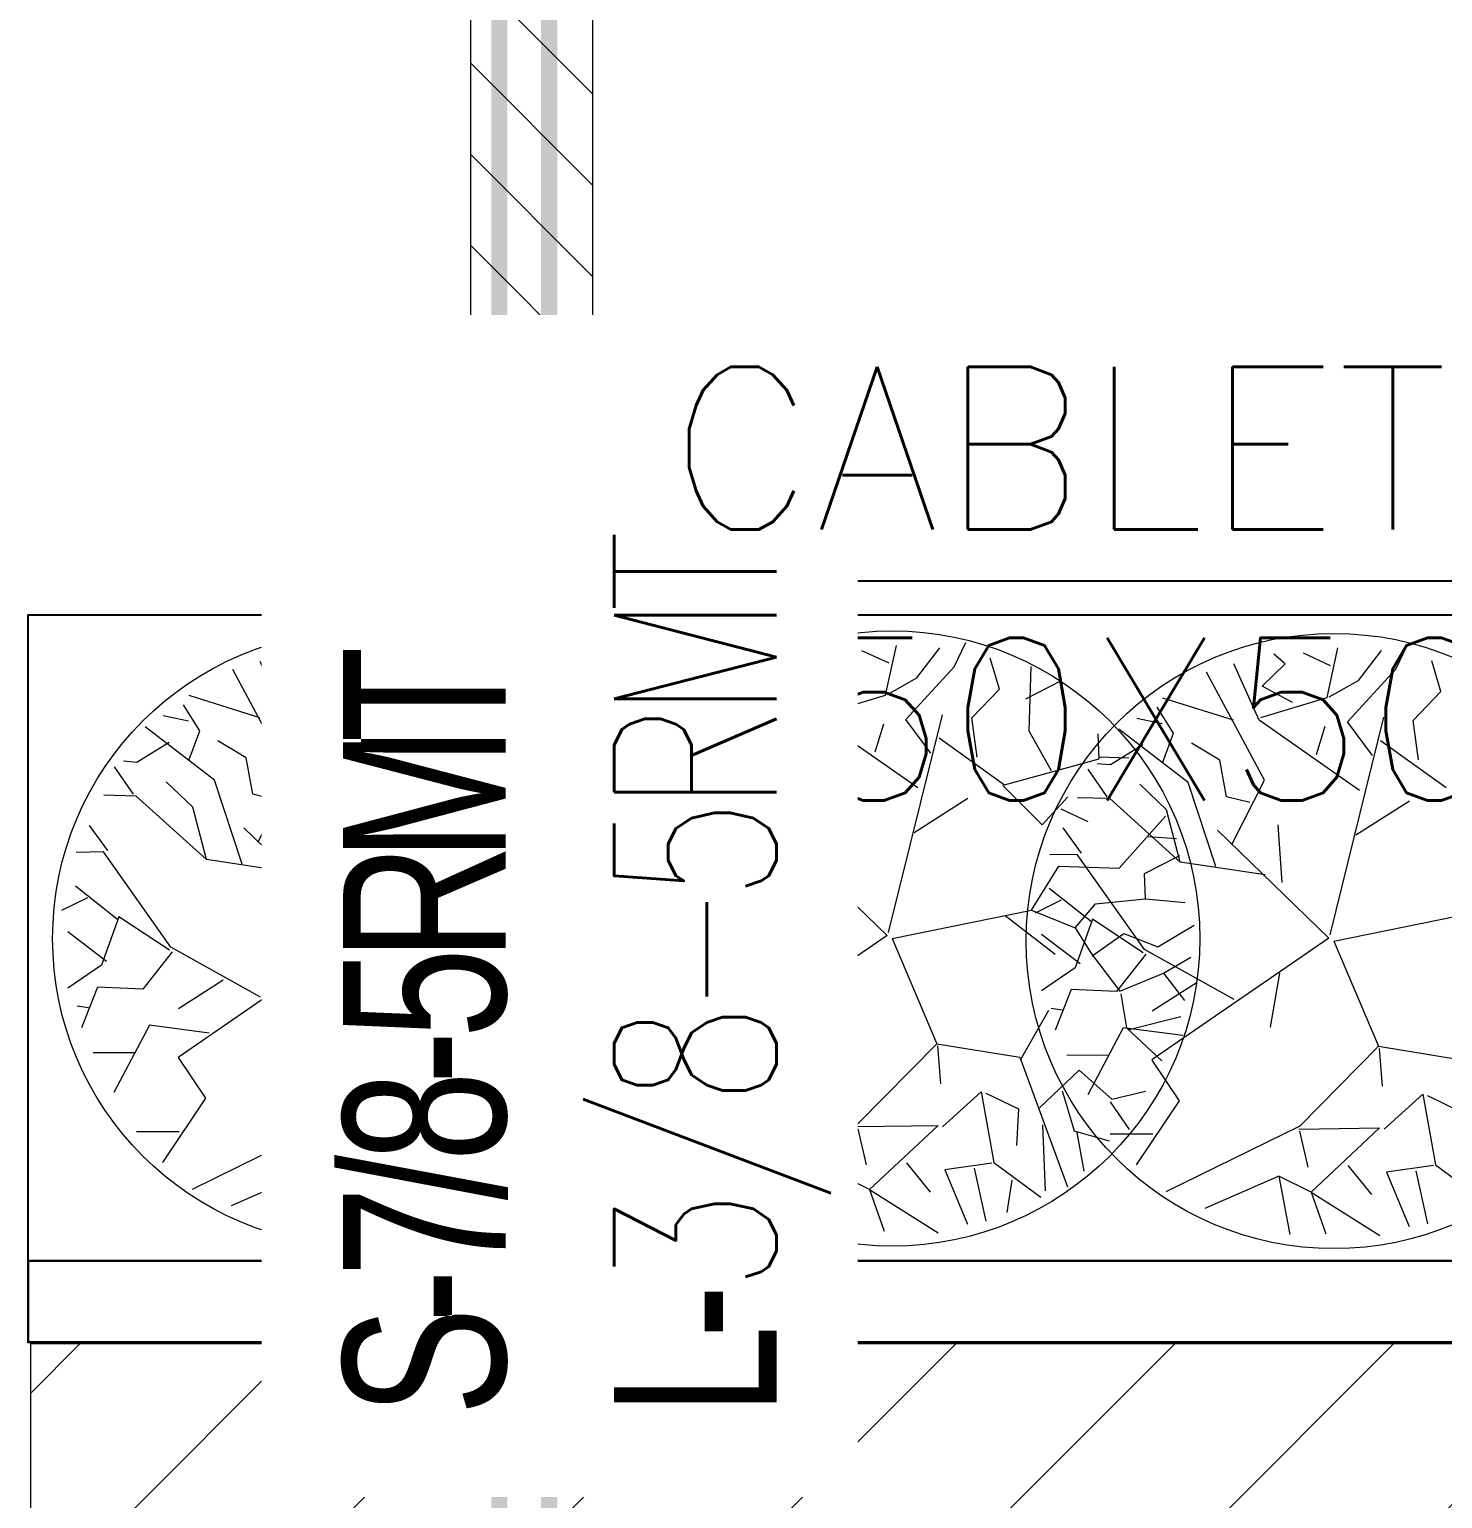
# Model space of a CAD drawing. Header units: millimetres. Extents: x 148480 to 578986, y 39883 to 155062.
# Drawn here: x 231754 to 233493, y 115518 to 117326 of the extents above; entities that cross this region are included whole.
import ezdxf

# ---------------------------------------------------------------- set-up
doc = ezdxf.new("R2010")
doc.units = ezdxf.units.MM
for name, pattern in [('CONTINOUS', [0]), ('CONTINU', [0]), ('HIDDEN', [0.375, 0.25, -0.125])]:
    doc.linetypes.add(name, pattern=pattern)
for name, color, linetype in [('CABELTRAY LINE', 4, 'Continuous'), ('Hatch 01_UC', 7, 'Continuous'), ('I - MODULAR', 44, 'Continuous'), ('Layer4', 6, 'Continuous'), ('M HVAC DRAIN PIPE', 30, 'Continuous'), ('M-HVAC VRV PIPE', 4, 'Continuous'), ('M-HVAC-TEXT', 7, 'Continuous')]:
    doc.layers.add(name, color=color, linetype=linetype)
doc.layers.add('CB-AC CABLE TRAY', color=213, linetype='Continuous', lineweight=15)
doc.layers.add('I-PART-GYP', color=6, linetype='Continuous', lineweight=30)
doc.layers.add('I-01$0$i-plants', color=7, linetype='Continuous', lineweight=13, true_color=0x86b300)
doc.styles.add('ROMAND', font='romand__.ttf')
doc.styles.add('romans', font='stylu.ttf', dxfattribs={"height": 125})
doc.styles.add('ROMANS3', font='romans.shx', dxfattribs={"width": 0.8, "height": 100})
doc.dimstyles.new('Vayucon', dxfattribs={"dimtxt": 200, "dimasz": 150, "dimexe": 0, "dimexo": 0, "dimgap": 9e-05, "dimtad": 1, "dimdec": 0, "dimrnd": 5, "dimzin": 0, "dimdsep": 46, "dimtxsty": 'ROMAND', "dimcen": 90, "dimclrd": 42, "dimclre": 8, "dimclrt": 7, "dimadec": 0, "dimazin": 0, "dimtfac": 1, "dimtdec": 0, "dimtofl": 0, "dimtmove": 1, "dimatfit": 0, "dimfxl": 1, "dimtolj": 1, "dimtzin": 0, "dimarcsym": 0})

# ---------------------------------------------------------------- blocks, each defined once
blk = doc.blocks.new('GFC1')
at = {"layer": 'I - MODULAR', "color": 8, "linetype": 'Continuous'}
blk.add_lwpolyline([(307490.1, 116796.2), (304385.1, 116796.2), (304385.1, 117591.2), (307490.1, 117591.2)], close=True, dxfattribs=at)
at = {"layer": 'I-01$0$i-plants', "color": 8}
for p, q in [((304789.8, 117531.7), (304756.4, 117547.1)), ((304785.6, 117492.6), (304798.8, 117553.6)), ((304824, 117513.7), (304852.5, 117550.5)), ((304869.8, 117527.4), (304884.5, 117557.2)), ((305444.5, 117531.7), (305411.1, 117547.1)), ((305440.3, 117492.6), (305453.6, 117553.6)), ((305478.7, 117513.7), (305507.2, 117550.5)), ((305524.6, 117527.4), (305539.2, 117557.2)), ((305983.7, 117489.5), (305997, 117550.5)), ((306022.1, 117510.6), (306050.6, 117547.5)), ((306068, 117524.4), (306082.6, 117554.2)), ((304702, 117464.6), (304670.8, 117533.9)), ((304705.4, 117506.4), (304733.9, 117534.1)), ((304733.9, 117534.1), (304720, 117545.8)), ((304925.6, 117500), (304914.3, 117537.8)), ((305356.7, 117464.6), (305325.5, 117533.9)), ((305360.1, 117506.4), (305388.6, 117534.1)), ((305388.6, 117534.1), (305374.7, 117545.8)), ((305580.3, 117500), (305569, 117537.8)), ((305900.1, 117461.5), (305868.9, 117530.9)), ((305903.6, 117503.4), (305932, 117531.1)), ((305932, 117531.1), (305918.1, 117542.7)), ((305987.9, 117528.7), (305954.5, 117544.1)), ((306123.7, 117497), (306112.4, 117534.8)), ((304708.5, 117390.8), (304637, 117523.8)), ((304788.1, 117493.3), (304824, 117513.7)), ((304810.5, 117462.6), (304869.8, 117527.4)), ((304962, 117448.1), (304964.5, 117527.5)), ((305363.3, 117390.8), (305291.8, 117523.8)), ((305442.8, 117493.3), (305478.7, 117513.7)), ((305465.3, 117462.6), (305524.6, 117527.4)), ((305616.8, 117448.1), (305619.3, 117527.5)), ((305906.7, 117387.7), (305835.2, 117520.7)), ((306008.7, 117459.5), (306068, 117524.4)), ((304743, 117486.5), (304705.4, 117506.4)), ((304891.5, 117464.4), (304925.6, 117500)), ((304958.1, 117487.7), (305001.3, 117510.2)), ((305397.7, 117486.5), (305360.1, 117506.4)), ((305546.3, 117464.4), (305580.3, 117500)), ((305612.8, 117487.7), (305656.1, 117510.2)), ((305941.1, 117483.4), (305903.6, 117503.4)), ((305986.3, 117490.3), (306022.1, 117510.6)), ((306089.7, 117461.3), (306123.7, 117497)), ((304596.4, 117448.7), (304576.4, 117480.6)), ((304670.4, 117464.7), (304583.4, 117491.9)), ((304703.7, 117468), (304785.6, 117492.6)), ((305251.1, 117448.7), (305231.2, 117480.6)), ((305325.1, 117464.7), (305238.2, 117491.9)), ((305358.5, 117468), (305440.3, 117492.6)), ((305794.5, 117445.7), (305774.6, 117477.6)), ((305868.5, 117461.6), (305781.6, 117488.8)), ((305901.9, 117465), (305983.7, 117489.5)), ((304582.5, 117460.4), (304551.4, 117466.9)), ((304825.4, 117378.3), (304702, 117464.6)), ((304772.6, 117422.5), (304783.3, 117457.3)), ((304789.2, 117200.5), (304855.5, 117468.3)), ((304841.4, 117421), (304810.5, 117462.6)), ((304898.1, 117416), (304891.5, 117464.4)), ((305237.2, 117460.4), (305206.1, 117466.9)), ((305480.1, 117378.3), (305356.7, 117464.6)), ((305427.3, 117422.5), (305438, 117457.3)), ((305443.9, 117200.5), (305510.2, 117468.3)), ((305496.1, 117421), (305465.3, 117462.6)), ((305552.8, 117416), (305546.3, 117464.4)), ((305780.6, 117457.3), (305749.5, 117463.8)), ((306023.5, 117375.3), (305900.1, 117461.5)), ((305987.3, 117197.4), (306053.6, 117465.2)), ((306039.5, 117418), (306008.7, 117459.5)), ((306096.2, 117412.9), (306089.7, 117461.3)), ((304614.6, 117388), (304529.3, 117453.6)), ((304583.5, 117413.2), (304596.4, 117448.7)), ((304851.3, 117439.8), (304931.9, 117382)), ((304989.8, 117399.3), (304962, 117448.1)), ((305048.6, 117414.1), (305047.3, 117444.9)), ((305269.4, 117388), (305184.1, 117453.6)), ((305238.2, 117413.2), (305251.1, 117448.7)), ((305506.1, 117439.8), (305586.6, 117382)), ((305644.6, 117399.3), (305616.8, 117448.1)), ((305703.3, 117414.1), (305702, 117444.9)), ((305812.8, 117384.9), (305727.5, 117450.5)), ((305781.6, 117410.1), (305794.5, 117445.7)), ((305970.7, 117419.4), (305981.4, 117454.3)), ((304558.8, 117434.1), (304518.9, 117409.7)), ((304653.6, 117415.5), (304618.5, 117436.2)), ((305213.5, 117434.1), (305173.7, 117409.7)), ((305308.3, 117415.5), (305273.3, 117436.2)), ((305756.9, 117431.1), (305717.1, 117406.6)), ((305851.7, 117412.4), (305816.7, 117433.2)), ((306049.5, 117436.8), (306130, 117378.9)), ((304514.7, 117370.5), (304491.4, 117404.3)), ((304518.9, 117409.7), (304502.6, 117411)), ((304661.8, 117370.5), (304653.6, 117415.5)), ((304931.9, 117382), (305048.6, 117414.1)), ((305047.8, 117416.7), (305084.9, 117415.4)), ((305169.5, 117370.5), (305146.1, 117404.3)), ((305173.7, 117409.7), (305157.3, 117411)), ((305316.6, 117370.5), (305308.3, 117415.5)), ((305586.6, 117382), (305703.3, 117414.1)), ((305717.1, 117406.6), (305700.7, 117407.9)), ((305702.5, 117416.7), (305739.7, 117415.4)), ((305860, 117367.4), (305851.7, 117412.4)), ((304587.9, 117354.6), (304554.9, 117385.9)), ((304648.4, 117284.4), (304614.6, 117388)), ((304668.8, 117312.6), (304708.5, 117390.8)), ((305242.6, 117354.6), (305209.6, 117385.9)), ((305303.2, 117284.4), (305269.4, 117388)), ((305323.5, 117312.6), (305363.3, 117390.8)), ((305712.9, 117367.5), (305689.5, 117401.3)), ((305846.6, 117281.4), (305812.8, 117384.9)), ((305866.9, 117309.6), (305906.7, 117387.7)), ((304518.2, 117368.2), (304478.3, 117369.2)), ((304604.5, 117290), (304518.2, 117368.2)), ((304690.4, 117363.2), (304661.8, 117370.5)), ((304929.6, 117381.3), (304978.1, 117333)), ((304978.1, 117333), (305009.8, 117367.4)), ((305172.9, 117368.2), (305133.1, 117369.2)), ((305259.2, 117290), (305172.9, 117368.2)), ((305345.1, 117363.2), (305316.6, 117370.5)), ((305584.4, 117381.3), (305632.9, 117333)), ((305632.9, 117333), (305664.5, 117367.4)), ((305786, 117351.5), (305753, 117382.8)), ((305888.5, 117360.2), (305860, 117367.4)), ((304604.5, 117290), (304587.9, 117354.6)), ((304820.6, 117323.6), (304886.8, 117365.5)), ((305001.1, 117352.4), (305034.5, 117337)), ((305259.2, 117290), (305242.6, 117354.6)), ((305475.4, 117323.6), (305541.6, 117365.5)), ((305655.9, 117352.4), (305689.3, 117337)), ((305716.3, 117365.2), (305676.5, 117366.1)), ((305802.6, 117286.9), (305716.3, 117365.2)), ((305802.6, 117286.9), (305786, 117351.5)), ((306018.8, 117320.5), (306085, 117362.5)), ((304483.1, 117301.1), (304460.6, 117332.2)), ((304730.3, 117264.9), (304725, 117335.7)), ((305073, 117279.4), (305130.1, 117343.6)), ((305137.9, 117301.1), (305115.4, 117332.2)), ((305385.1, 117264.9), (305379.8, 117335.7)), ((305727.7, 117279.4), (305784.8, 117343.6)), ((305928.5, 117261.8), (305923.2, 117332.7)), ((304787.6, 117196.7), (304650.5, 117329.1)), ((305108.8, 117318.4), (305143.6, 117316)), ((305442.3, 117196.7), (305305.3, 117329.1)), ((305681.3, 117298), (305658.8, 117329.2)), ((305763.6, 117318.4), (305798.3, 117316)), ((305985.7, 117193.6), (305848.7, 117326.1)), ((304478, 117299.5), (304444.2, 117299)), ((304560.7, 117182.3), (304478, 117299.5)), ((305132.8, 117299.5), (305099, 117299)), ((305104.1, 117272.9), (305147.4, 117295)), ((305215.5, 117182.3), (305132.8, 117299.5)), ((305676.2, 117296.5), (305642.4, 117295.9)), ((305758.9, 117179.3), (305676.2, 117296.5)), ((305758.8, 117272.9), (305802.2, 117295)), ((304709.1, 117274.3), (304604.5, 117290)), ((304964.9, 117227.8), (304998.6, 117282.1)), ((304998.6, 117282.1), (305073, 117279.4)), ((305363.8, 117274.3), (305259.2, 117290)), ((305619.7, 117227.8), (305653.4, 117282.1)), ((305653.4, 117282.1), (305727.7, 117279.4)), ((305907.2, 117271.3), (305802.6, 117286.9)), ((305105.5, 117241.7), (305104.1, 117272.9)), ((305760.2, 117241.7), (305758.8, 117272.9)), ((304458.2, 117243.2), (304426.1, 117227.3)), ((304495.3, 117216.4), (304443.5, 117257.5)), ((305044.1, 117235.7), (305105.5, 117241.7)), ((305112.9, 117243.2), (305080.9, 117227.3)), ((305150.1, 117216.4), (305098.2, 117257.5)), ((305105.5, 117241.7), (305154, 117237.1)), ((305656.3, 117240.1), (305624.3, 117224.3)), ((305693.5, 117213.4), (305641.6, 117254.5)), ((305698.8, 117235.7), (305760.2, 117241.7)), ((305760.2, 117241.7), (305808.8, 117237.1)), ((304793.8, 117193), (304964.9, 117227.8)), ((304964.9, 117227.8), (305019, 117206.1)), ((305019, 117206.1), (305044.1, 117235.7)), ((305448.5, 117193), (305619.7, 117227.8)), ((305619.7, 117227.8), (305673.7, 117206.1)), ((305673.7, 117206.1), (305698.8, 117235.7)), ((305991.9, 117189.9), (306163.1, 117224.7)), ((304496.8, 117219.8), (304475.5, 117160.1)), ((304559.1, 117178.5), (304496.8, 117219.8)), ((304932.8, 117221.5), (304994.3, 117173.7)), ((305019, 117206.1), (305039, 117174.2)), ((305120.4, 117182.8), (305165.2, 117209.2)), ((305151.5, 117219.8), (305130.2, 117160.1)), ((305213.9, 117178.5), (305151.5, 117219.8)), ((305587.5, 117221.5), (305649.1, 117173.7)), ((305694.9, 117216.7), (305673.6, 117157)), ((305673.7, 117206.1), (305693.7, 117174.2)), ((305757.3, 117175.5), (305694.9, 117216.7)), ((305775.1, 117182.8), (305819.9, 117209.2)), ((304481.7, 117164.9), (304434, 117201)), ((304787.6, 117196.7), (304569.9, 117046.6)), ((304793.8, 117193), (304848.7, 117063.4)), ((305039.8, 117171.5), (305078.7, 117199.1)), ((305078.7, 117199.1), (305120.4, 117182.8)), ((305136.4, 117164.9), (305088.8, 117201)), ((305442.3, 117196.7), (305224.6, 117046.6)), ((305448.5, 117193), (305503.4, 117063.4)), ((305679.8, 117161.8), (305632.2, 117197.9)), ((305694.5, 117171.5), (305733.4, 117199.1)), ((305733.4, 117199.1), (305775.1, 117182.8)), ((305985.7, 117193.6), (305768, 117043.5)), ((305991.9, 117189.9), (306046.9, 117060.4)), ((304562.5, 117176.6), (304526.2, 117130.8)), ((304671.1, 117120.9), (304560.7, 117182.3)), ((305039, 117174.2), (305074, 117128.1)), ((305127.6, 117150.4), (305161.3, 117170.1)), ((305217.2, 117176.6), (305181, 117130.8)), ((305325.9, 117120.9), (305215.5, 117182.3)), ((305693.7, 117174.2), (305728.7, 117128.1)), ((305760.6, 117173.6), (305724.4, 117127.7)), ((305869.3, 117117.9), (305758.9, 117179.3)), ((305782.4, 117150.4), (305816, 117170.1)), ((304475.5, 117160.1), (304434, 117131.8)), ((304726.9, 117153.5), (304715.4, 117086.7)), ((305074, 117128.1), (305127.6, 117150.4)), ((305130.2, 117160.1), (305088.7, 117131.8)), ((305127.6, 117150.4), (305153.3, 117116.9)), ((305381.7, 117153.5), (305370.1, 117086.7)), ((305673.6, 117157), (305632.1, 117128.8)), ((305728.7, 117128.1), (305782.4, 117150.4)), ((305782.4, 117150.4), (305808.1, 117116.9)), ((305925.1, 117150.4), (305913.5, 117083.7)), ((304470.4, 117133.2), (304451, 117083.2)), ((304526.2, 117130.8), (304470.4, 117133.2)), ((304625.3, 117141.8), (304570.3, 117106.5)), ((305125.1, 117133.2), (305105.7, 117083.2)), ((305181, 117130.8), (305125.1, 117133.2)), ((305280.1, 117141.8), (305225.1, 117106.5)), ((305823.5, 117138.7), (305768.5, 117103.5)), ((305074.9, 117125), (305081.9, 117083)), ((305668.5, 117130.1), (305649.1, 117080.1)), ((305724.4, 117127.7), (305668.5, 117130.1)), ((305729.6, 117125), (305736.7, 117083)), ((304459.6, 117107.8), (304445.7, 117109.9)), ((304951.7, 117043.9), (304986.2, 117104.7)), ((305085.3, 117081.1), (305148.9, 117096.9)), ((305114.3, 117107.8), (305100.5, 117109.9)), ((305606.5, 117043.9), (305641, 117104.7)), ((305657.7, 117104.8), (305643.9, 117106.9)), ((305740, 117081.1), (305803.7, 117096.9)), ((304534.4, 117086.2), (304490.8, 117003.5)), ((304608.1, 117076.6), (304534.4, 117086.2)), ((305081.9, 117083), (305125.7, 117042.4)), ((305189.2, 117086.2), (305145.6, 117003.5)), ((305262.8, 117076.6), (305189.2, 117086.2)), ((305732.6, 117083.1), (305689, 117000.5)), ((305806.2, 117073.6), (305732.6, 117083.1)), ((305736.7, 117083), (305780.4, 117042.4)), ((304848.7, 117063.4), (304751.8, 116965.2)), ((304848.7, 117063.4), (304950.8, 117047)), ((304849.5, 117060.8), (304853, 117014.3)), ((305503.4, 117063.4), (305406.6, 116965.2)), ((305503.4, 117063.4), (305605.5, 117047)), ((305504.3, 117060.8), (305507.8, 117014.3)), ((306046.9, 117060.4), (305950, 116962.2)), ((306046.9, 117060.4), (306148.9, 117043.9)), ((304515.5, 117052.2), (304465.4, 117052.5)), ((304569.9, 117046.4), (304603.3, 116996.5)), ((304950.8, 117047), (305009.4, 116887.6)), ((305170.2, 117052.2), (305120.1, 117052.5)), ((305224.7, 117046.4), (305258.1, 116996.5)), ((305605.5, 117047), (305664.1, 116887.6)), ((305713.6, 117049.1), (305663.5, 117049.5)), ((305768.1, 117043.4), (305801.5, 116993.4)), ((306047.7, 117057.7), (306051.2, 117011.3)), ((304975, 116984.7), (305023.9, 117031)), ((305023.9, 117031), (305063.8, 116995.5)), ((305629.8, 116984.7), (305678.7, 117031)), ((305678.7, 117031), (305718.5, 116995.5)), ((305002.8, 117005.5), (305017.6, 116956.3)), ((305063.8, 116995.5), (305105.3, 117005.1)), ((305657.5, 117005.5), (305672.3, 116956.3)), ((305718.5, 116995.5), (305760.1, 117005.1)), ((304603.3, 116996.5), (304550.7, 116917.4)), ((304855.7, 116961.4), (304903.2, 117004.4)), ((304903.2, 117004.4), (304918.9, 116917.5)), ((304908.9, 117002.8), (304949.1, 116983.2)), ((305062, 116992.1), (305085.5, 116957.9)), ((305258.1, 116996.5), (305205.4, 116917.4)), ((305510.5, 116961.4), (305557.9, 117004.4)), ((305557.9, 117004.4), (305573.6, 116917.5)), ((305563.6, 117002.8), (305603.9, 116983.2)), ((305716.8, 116992.1), (305740.2, 116957.9)), ((305801.5, 116993.4), (305748.8, 116914.3)), ((306053.9, 116958.4), (306101.3, 117001.3)), ((306101.3, 117001.3), (306117, 116914.4)), ((306107, 116999.7), (306147.3, 116980.1)), ((304949.1, 116983.2), (304946.6, 116938.3)), ((305603.9, 116983.2), (305601.4, 116938.3)), ((304571, 116955.1), (304518.5, 116955.2)), ((304751.8, 116965.2), (304587, 116884.2)), ((304750.5, 116961.5), (304850, 116963)), ((304751.3, 116958.8), (304761.9, 116914.5)), ((304850, 116963), (304765.8, 116884.1)), ((304978.6, 116963.7), (304981.7, 116882.6)), ((305017.6, 116956.3), (305060.8, 116944.2)), ((305020.9, 116954.3), (305029.7, 116906.6)), ((305225.7, 116955.1), (305173.3, 116955.2)), ((305406.6, 116965.2), (305241.8, 116884.2)), ((305405.3, 116961.5), (305504.8, 116963)), ((305406.1, 116958.8), (305416.6, 116914.5)), ((305504.8, 116963), (305420.5, 116884.1)), ((305633.3, 116963.7), (305636.5, 116882.6)), ((305672.3, 116956.3), (305715.5, 116944.2)), ((305675.7, 116954.3), (305684.4, 116906.6)), ((305769.1, 116952.1), (305716.7, 116952.2)), ((305950, 116962.2), (305785.2, 116881.1)), ((305948.7, 116958.5), (306048.2, 116960)), ((305949.5, 116955.8), (305960, 116911.5)), ((306048.2, 116960), (305963.9, 116881)), ((304811.1, 116916.8), (304840.3, 116881)), ((304916.3, 116916.7), (304858.4, 116908.5)), ((304918.9, 116917.5), (304976.4, 116874.8)), ((305465.9, 116916.8), (305495, 116881)), ((305571.1, 116916.7), (305513.1, 116908.5)), ((305573.6, 116917.5), (305631.2, 116874.8)), ((306117, 116914.4), (306174.6, 116871.7)), ((304725.9, 116903.7), (304635.1, 116864)), ((304765.8, 116884.1), (304725.9, 116903.7)), ((304725.9, 116903.7), (304739.4, 116832)), ((304858.4, 116908.5), (304886.5, 116841.6)), ((304894.7, 116910.2), (304909, 116845)), ((305380.6, 116903.7), (305289.8, 116864)), ((305420.5, 116884.1), (305380.6, 116903.7)), ((305380.6, 116903.7), (305394.2, 116832)), ((305513.1, 116908.5), (305541.2, 116841.6)), ((305549.4, 116910.2), (305563.8, 116845)), ((305924, 116900.7), (305833.2, 116860.9)), ((305963.9, 116881), (305924, 116900.7)), ((305924, 116900.7), (305937.6, 116828.9)), ((306009.3, 116913.8), (306038.4, 116877.9)), ((306114.5, 116913.7), (306056.5, 116905.4)), ((306056.5, 116905.4), (306084.6, 116838.5)), ((306092.8, 116907.2), (306107.2, 116841.9)), ((304765.8, 116884.1), (304850.2, 116830.7)), ((304765.8, 116884.1), (304783.9, 116832.9)), ((304941, 116895.8), (304934.5, 116856)), ((305420.5, 116884.1), (305504.9, 116830.7)), ((305420.5, 116884.1), (305438.7, 116832.9)), ((305595.7, 116895.8), (305589.3, 116856)), ((305963.9, 116881), (306048.3, 116827.6)), ((305963.9, 116881), (305982.1, 116829.8))]:
    blk.add_line(p, q, dxfattribs=at)
at = {"layer": 'I-01$0$i-plants', "color": 8, "linetype": 'CONTINU'}
for centre in [(304793.8, 117193), (305448.5, 117193), (305991.9, 117189.9)]:
    blk.add_circle(centre, 378.5, dxfattribs=at)
at = {"layer": 'I-PART-GYP', "color": 8, "linetype": 'CONTINOUS'}
blk.add_lwpolyline([(307490.1, 116696.2), (307490.1, 116796.2), (304385.1, 116796.2), (304385.1, 116696.2), (307390.1, 116696.2)], dxfattribs=at)
blk = doc.blocks.new('celling')
at = {"layer": 'Hatch 01_UC', "linetype": 'Continuous', "lineweight": 0, "transparency": 33554597}
h = blk.add_hatch(dxfattribs=at)
h.set_pattern_fill('ANSI31', color=8, scale=60, angle=180)
h.set_pattern_definition([(225, (458174.37, 85859.37), (134.70384, -134.70384), [])])
h.paths.add_polyline_path([(314760.7, 63212.1), (314760.7, 60812.1), (316560.7, 60812.1), (316560.7, 63212.1)], flags=16)
h.paths.add_polyline_path([(314158.2, 60362.1), (314158.2, 63662.1), (317163.2, 63662.1), (317163.2, 60362.1)])
at = {"layer": 'Hatch 01_UC', "color": 8, "linetype": 'Continuous', "lineweight": 0}
blk.add_lwpolyline([(317163.2, 60362.1), (314158.2, 60362.1), (314158.2, 63662.1), (317163.2, 63662.1)], close=True, dxfattribs=at)
blk = doc.blocks.new('*U135')
at = {"layer": 'CB-AC CABLE TRAY', "true_color": 0xa953a0}
h = blk.add_hatch(dxfattribs=at)
h.set_pattern_fill('ANSI31', color=215, scale=25)
h.set_pattern_definition([(45, (-902956.005, 1102758.81), (-56.1266008, 56.1266008), [])])
h.paths.add_polyline_path([(-88704.9, -150.4), (-88704.9, -0.4), (-86891.7, -0.4), (-86891.7, -150.4)])
at = {"layer": 'CB-AC CABLE TRAY', "color": 215, "true_color": 0xa953a0}
blk.add_lwpolyline([(-88704.9, -150.4), (-88704.9, -0.4), (-86891.7, -0.4), (-86891.7, -150.4)], close=True, dxfattribs=at)

msp = doc.modelspace()

# ---------------------------------------------------------------- block references
at = {"layer": 'Layer4', "linetype": 'Continuous', "rotation": 360}
msp.add_blockref('GFC1', (-72632.4, -986), dxfattribs=at)

# ---------------------------------------------------------------- next in the draw order: linework, layer by layer
at = {"layer": 'M HVAC DRAIN PIPE', "color": 30, "linetype": 'Continuous', "const_width": 20}
msp.add_lwpolyline([(232332.6, 113286.3), (232332.6, 118350.6), (232631.5, 118350.6)], dxfattribs=at)
at = {"layer": 'M-HVAC VRV PIPE', "color": 150, "linetype": 'Continuous', "const_width": 20}
msp.add_lwpolyline([(232394, 113700.7), (232394, 117894.1), (232673.5, 117894.1)], dxfattribs=at)

# ---------------------------------------------------------------- next in the draw order: block references
at = {"layer": 'CB-AC CABLE TRAY', "color": 4, "linetype": 'HIDDEN', "rotation": 89.99971984369127}
msp.add_blockref('*U135', (232297.4, 205310.1), dxfattribs=at)
at = {"layer": 'Hatch 01_UC', "color": 252, "linetype": 'Continuous', "true_color": 0x939598, "rotation": 360}
msp.add_blockref('celling', (-82402.2, 52046.6), dxfattribs=at)

# ---------------------------------------------------------------- next in the draw order: texts
at = {"layer": 'CABELTRAY LINE', "insert": (232540.5, 116910.3), "char_height": 200, "width": 604.338, "attachment_point": 1, "style": 'ROMANS3'}
msp.add_mtext('{\\W1;\\C0;CABLETRAY\\P150X50MM}', dxfattribs=at)

# ---------------------------------------------------------------- next in the draw order: leaders
at = {"layer": 'M-HVAC-TEXT', "linetype": 'Continuous'}
msp.add_leader([(232462.2, 116646.9), (234133.6, 116646.9)], dimstyle='Vayucon', override={"dimgap": 9e-05, "dimtad": 0}, dxfattribs=at)

# ---------------------------------------------------------------- next in the draw order: texts
at = {"layer": 'M-HVAC-TEXT', "insert": (232740.4, 116874), "char_height": 200, "width": 1254.3, "attachment_point": 9, "rotation": 90, "style": 'romans', "bg_fill": 2}
msp.add_mtext('\\pxql;{\\W0.75;\\T0.75;\\C150;S-7/8-5RMT\\P\\pt0.5;L-\\Fromans.shx|c1;3/8-5RMT}', dxfattribs=at)

doc.saveas('drawing.dxf')
